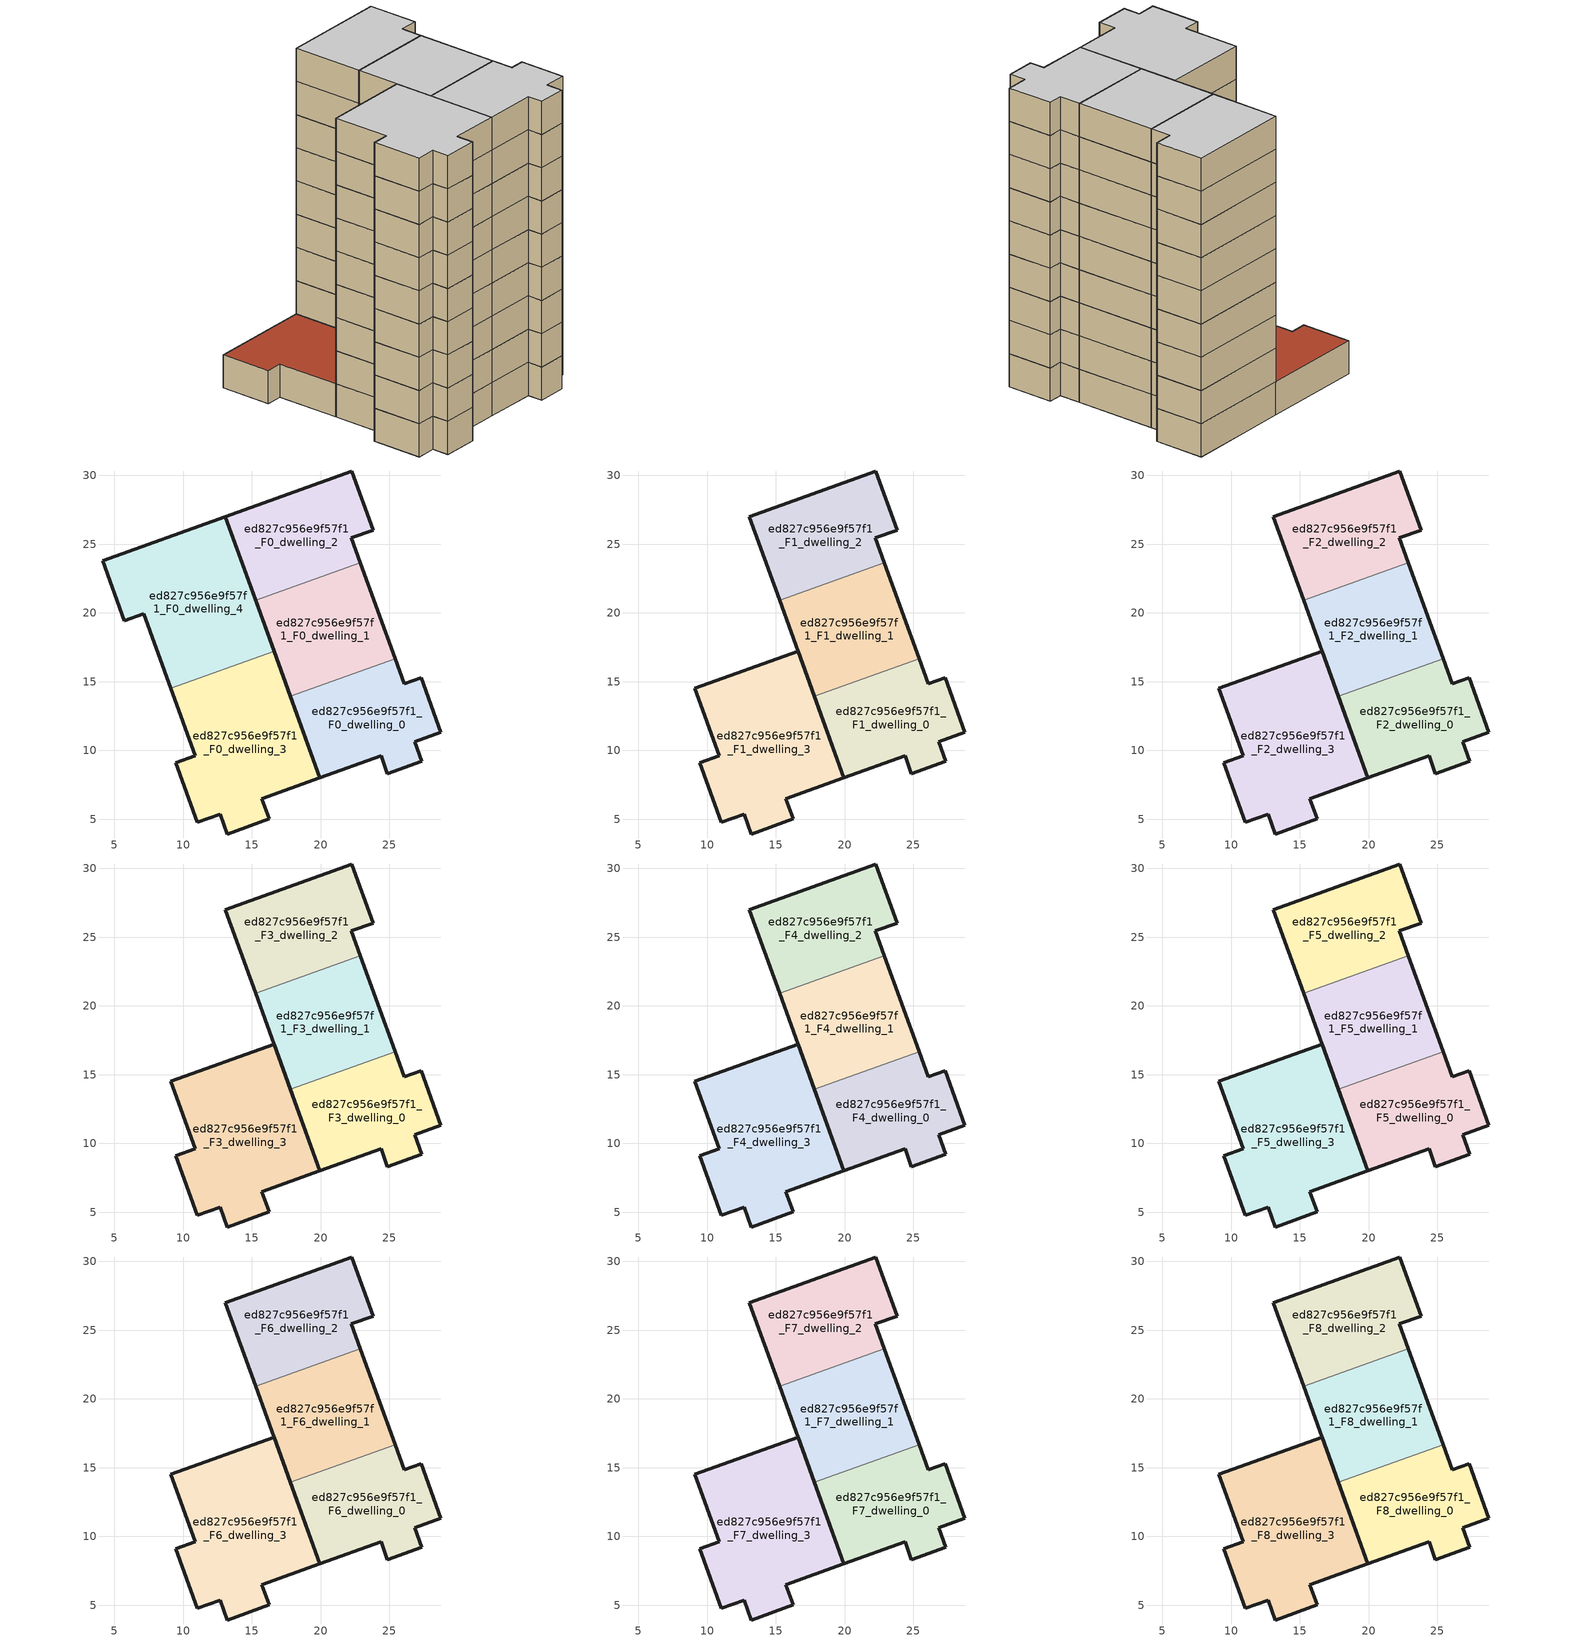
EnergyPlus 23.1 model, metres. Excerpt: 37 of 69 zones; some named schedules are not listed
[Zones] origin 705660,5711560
ed827c956e9f57f1_F0_dwelling_0
 floor ground (EU_floor_Construction): 27.34,9.21 26.83,10.62 28.74,11.31 27.31,15.27 26.08,14.83 25.41,16.68 17.8,13.93 19.94,8.01 24.39,9.61 24.86,8.32 z0
 wall outside (EU_wall_Construction): 25.41,16.68 26.08,14.83 27.31,15.27 28.74,11.31 26.83,10.62 27.34,9.21 24.86,8.32 24.39,9.61 19.94,8.01 17.8,13.93 z0:3
 wall to ed827c956e9f57f1_F0_dwelling_1 (EU_wall_Construction): 17.8,13.93 25.41,16.68 z0:3
ed827c956e9f57f1_F0_dwelling_1
 floor ground (EU_floor_Construction): 25.41,16.68 22.89,23.66 15.28,20.91 17.8,13.93 z0
 wall outside (EU_wall_Construction): 22.89,23.66 25.41,16.68 / 17.8,13.93 15.28,20.91 z0:3
 wall to ed827c956e9f57f1_F0_dwelling_2 (EU_wall_Construction): 15.28,20.91 22.89,23.66 z0:3
ed827c956e9f57f1_F0_dwelling_2
 floor ground (EU_floor_Construction): 22.89,23.66 22.24,25.45 23.81,26.02 22.26,30.32 13.08,27.01 15.28,20.91 z0
 wall outside (EU_wall_Construction): 15.28,20.91 13.08,27.01 22.26,30.32 23.81,26.02 22.24,25.45 22.89,23.66 z0:3
ed827c956e9f57f1_F0_dwelling_3
 floor ground (EU_floor_Construction): 16.25,5.01 15.71,6.5 19.94,8.01 16.61,17.22 9.11,14.51 10.87,9.63 9.45,9.12 11.02,4.77 12.69,5.37 13.22,3.92 z0
 wall outside (EU_wall_Construction): 16.61,17.22 19.94,8.01 15.71,6.5 16.25,5.01 13.22,3.92 12.69,5.37 11.02,4.77 9.45,9.12 10.87,9.63 9.11,14.51 z0:3
 wall to ed827c956e9f57f1_F0_dwelling_4 (EU_wall_Construction): 9.11,14.51 16.61,17.22 z0:3
ed827c956e9f57f1_F0_dwelling_4
 floor ground (EU_floor_Construction): 16.61,17.22 13.08,27.01 4.15,23.79 5.72,19.43 7.14,19.94 9.11,14.51 z0
 wall outside (EU_wall_Construction): 9.11,14.51 7.14,19.94 5.72,19.43 4.15,23.79 13.08,27.01 16.61,17.22 z0:3
 roof outside (EU_roof_Construction): 13.08,27.01 16.61,17.22 9.11,14.51 7.14,19.94 5.72,19.43 4.15,23.79 z3
ed827c956e9f57f1_F1_dwelling_0
 floor to ed827c956e9f57f1_F0_dwelling_0 (EU_floor_Construction): 27.34,9.21 26.83,10.62 28.74,11.31 27.31,15.27 26.08,14.83 25.41,16.68 17.8,13.93 19.94,8.01 24.39,9.61 24.86,8.32 z3
 wall outside (EU_wall_Construction): 25.41,16.68 26.08,14.83 27.31,15.27 28.74,11.31 26.83,10.62 27.34,9.21 24.86,8.32 24.39,9.61 19.94,8.01 17.8,13.93 z3:6
 wall to ed827c956e9f57f1_F1_dwelling_1 (EU_wall_Construction): 17.8,13.93 25.41,16.68 z3:6
ed827c956e9f57f1_F1_dwelling_1
 floor to ed827c956e9f57f1_F0_dwelling_1 (EU_floor_Construction): 25.41,16.68 22.89,23.66 15.28,20.91 17.8,13.93 z3
 wall outside (EU_wall_Construction): 22.89,23.66 25.41,16.68 / 17.8,13.93 15.28,20.91 z3:6
 wall to ed827c956e9f57f1_F1_dwelling_2 (EU_wall_Construction): 15.28,20.91 22.89,23.66 z3:6
ed827c956e9f57f1_F1_dwelling_2
 floor to ed827c956e9f57f1_F0_dwelling_2 (EU_floor_Construction): 22.89,23.66 22.24,25.45 23.81,26.02 22.26,30.32 13.08,27.01 15.28,20.91 z3
 wall outside (EU_wall_Construction): 15.28,20.91 13.08,27.01 22.26,30.32 23.81,26.02 22.24,25.45 22.89,23.66 z3:6
ed827c956e9f57f1_F1_dwelling_3
 floor to ed827c956e9f57f1_F0_dwelling_3 (EU_floor_Construction): 16.25,5.01 15.71,6.5 19.94,8.01 16.61,17.22 9.11,14.51 10.87,9.63 9.45,9.12 11.02,4.77 12.69,5.37 13.22,3.92 z3
 wall outside (EU_wall_Construction): 12.69,5.37 11.02,4.77 9.45,9.12 10.87,9.63 9.11,14.51 16.61,17.22 19.94,8.01 15.71,6.5 16.25,5.01 13.22,3.92 12.69,5.37 z3:6
ed827c956e9f57f1_F2_dwelling_0
 floor to ed827c956e9f57f1_F1_dwelling_0 (EU_floor_Construction): 27.34,9.21 26.83,10.62 28.74,11.31 27.31,15.27 26.08,14.83 25.41,16.68 17.8,13.93 19.94,8.01 24.39,9.61 24.86,8.32 z6
 wall outside (EU_wall_Construction): 25.41,16.68 26.08,14.83 27.31,15.27 28.74,11.31 26.83,10.62 27.34,9.21 24.86,8.32 24.39,9.61 19.94,8.01 17.8,13.93 z6:9
 wall to ed827c956e9f57f1_F2_dwelling_1 (EU_wall_Construction): 17.8,13.93 25.41,16.68 z6:9
ed827c956e9f57f1_F2_dwelling_1
 floor to ed827c956e9f57f1_F1_dwelling_1 (EU_floor_Construction): 25.41,16.68 22.89,23.66 15.28,20.91 17.8,13.93 z6
 wall outside (EU_wall_Construction): 22.89,23.66 25.41,16.68 / 17.8,13.93 15.28,20.91 z6:9
 wall to ed827c956e9f57f1_F2_dwelling_2 (EU_wall_Construction): 15.28,20.91 22.89,23.66 z6:9
ed827c956e9f57f1_F2_dwelling_2
 floor to ed827c956e9f57f1_F1_dwelling_2 (EU_floor_Construction): 22.89,23.66 22.24,25.45 23.81,26.02 22.26,30.32 13.08,27.01 15.28,20.91 z6
 wall outside (EU_wall_Construction): 15.28,20.91 13.08,27.01 22.26,30.32 23.81,26.02 22.24,25.45 22.89,23.66 z6:9
ed827c956e9f57f1_F2_dwelling_3
 floor to ed827c956e9f57f1_F1_dwelling_3 (EU_floor_Construction): 16.25,5.01 15.71,6.5 19.94,8.01 16.61,17.22 9.11,14.51 10.87,9.63 9.45,9.12 11.02,4.77 12.69,5.37 13.22,3.92 z6
 wall outside (EU_wall_Construction): 12.69,5.37 11.02,4.77 9.45,9.12 10.87,9.63 9.11,14.51 16.61,17.22 19.94,8.01 15.71,6.5 16.25,5.01 13.22,3.92 12.69,5.37 z6:9
ed827c956e9f57f1_F3_dwelling_0
 floor to ed827c956e9f57f1_F2_dwelling_0 (EU_floor_Construction): 27.34,9.21 26.83,10.62 28.74,11.31 27.31,15.27 26.08,14.83 25.41,16.68 17.8,13.93 19.94,8.01 24.39,9.61 24.86,8.32 z9
 wall outside (EU_wall_Construction): 25.41,16.68 26.08,14.83 27.31,15.27 28.74,11.31 26.83,10.62 27.34,9.21 24.86,8.32 24.39,9.61 19.94,8.01 17.8,13.93 z9:12
 wall to ed827c956e9f57f1_F3_dwelling_1 (EU_wall_Construction): 17.8,13.93 25.41,16.68 z9:12
ed827c956e9f57f1_F3_dwelling_1
 floor to ed827c956e9f57f1_F2_dwelling_1 (EU_floor_Construction): 25.41,16.68 22.89,23.66 15.28,20.91 17.8,13.93 z9
 wall outside (EU_wall_Construction): 22.89,23.66 25.41,16.68 / 17.8,13.93 15.28,20.91 z9:12
 wall to ed827c956e9f57f1_F3_dwelling_2 (EU_wall_Construction): 15.28,20.91 22.89,23.66 z9:12
ed827c956e9f57f1_F3_dwelling_2
 floor to ed827c956e9f57f1_F2_dwelling_2 (EU_floor_Construction): 22.89,23.66 22.24,25.45 23.81,26.02 22.26,30.32 13.08,27.01 15.28,20.91 z9
 wall outside (EU_wall_Construction): 15.28,20.91 13.08,27.01 22.26,30.32 23.81,26.02 22.24,25.45 22.89,23.66 z9:12
ed827c956e9f57f1_F3_dwelling_3
 floor to ed827c956e9f57f1_F2_dwelling_3 (EU_floor_Construction): 16.25,5.01 15.71,6.5 19.94,8.01 16.61,17.22 9.11,14.51 10.87,9.63 9.45,9.12 11.02,4.77 12.69,5.37 13.22,3.92 z9
 wall outside (EU_wall_Construction): 12.69,5.37 11.02,4.77 9.45,9.12 10.87,9.63 9.11,14.51 16.61,17.22 19.94,8.01 15.71,6.5 16.25,5.01 13.22,3.92 12.69,5.37 z9:12
ed827c956e9f57f1_F4_dwelling_0
 floor to ed827c956e9f57f1_F3_dwelling_0 (EU_floor_Construction): 27.34,9.21 26.83,10.62 28.74,11.31 27.31,15.27 26.08,14.83 25.41,16.68 17.8,13.93 19.94,8.01 24.39,9.61 24.86,8.32 z12
 wall outside (EU_wall_Construction): 25.41,16.68 26.08,14.83 27.31,15.27 28.74,11.31 26.83,10.62 27.34,9.21 24.86,8.32 24.39,9.61 19.94,8.01 17.8,13.93 z12:15
 wall to ed827c956e9f57f1_F4_dwelling_1 (EU_wall_Construction): 17.8,13.93 25.41,16.68 z12:15
ed827c956e9f57f1_F4_dwelling_1
 floor to ed827c956e9f57f1_F3_dwelling_1 (EU_floor_Construction): 25.41,16.68 22.89,23.66 15.28,20.91 17.8,13.93 z12
 wall outside (EU_wall_Construction): 22.89,23.66 25.41,16.68 / 17.8,13.93 15.28,20.91 z12:15
 wall to ed827c956e9f57f1_F4_dwelling_2 (EU_wall_Construction): 15.28,20.91 22.89,23.66 z12:15
ed827c956e9f57f1_F4_dwelling_2
 floor to ed827c956e9f57f1_F3_dwelling_2 (EU_floor_Construction): 22.89,23.66 22.24,25.45 23.81,26.02 22.26,30.32 13.08,27.01 15.28,20.91 z12
 wall outside (EU_wall_Construction): 15.28,20.91 13.08,27.01 22.26,30.32 23.81,26.02 22.24,25.45 22.89,23.66 z12:15
ed827c956e9f57f1_F4_dwelling_3
 floor to ed827c956e9f57f1_F3_dwelling_3 (EU_floor_Construction): 16.25,5.01 15.71,6.5 19.94,8.01 16.61,17.22 9.11,14.51 10.87,9.63 9.45,9.12 11.02,4.77 12.69,5.37 13.22,3.92 z12
 wall outside (EU_wall_Construction): 12.69,5.37 11.02,4.77 9.45,9.12 10.87,9.63 9.11,14.51 16.61,17.22 19.94,8.01 15.71,6.5 16.25,5.01 13.22,3.92 12.69,5.37 z12:15
ed827c956e9f57f1_F5_dwelling_0
 floor to ed827c956e9f57f1_F4_dwelling_0 (EU_floor_Construction): 27.34,9.21 26.83,10.62 28.74,11.31 27.31,15.27 26.08,14.83 25.41,16.68 17.8,13.93 19.94,8.01 24.39,9.61 24.86,8.32 z15
 wall outside (EU_wall_Construction): 25.41,16.68 26.08,14.83 27.31,15.27 28.74,11.31 26.83,10.62 27.34,9.21 24.86,8.32 24.39,9.61 19.94,8.01 17.8,13.93 z15:18
 wall to ed827c956e9f57f1_F5_dwelling_1 (EU_wall_Construction): 17.8,13.93 25.41,16.68 z15:18
ed827c956e9f57f1_F5_dwelling_1
 floor to ed827c956e9f57f1_F4_dwelling_1 (EU_floor_Construction): 25.41,16.68 22.89,23.66 15.28,20.91 17.8,13.93 z15
 wall outside (EU_wall_Construction): 22.89,23.66 25.41,16.68 / 17.8,13.93 15.28,20.91 z15:18
 wall to ed827c956e9f57f1_F5_dwelling_2 (EU_wall_Construction): 15.28,20.91 22.89,23.66 z15:18
ed827c956e9f57f1_F5_dwelling_2
 floor to ed827c956e9f57f1_F4_dwelling_2 (EU_floor_Construction): 22.89,23.66 22.24,25.45 23.81,26.02 22.26,30.32 13.08,27.01 15.28,20.91 z15
 wall outside (EU_wall_Construction): 15.28,20.91 13.08,27.01 22.26,30.32 23.81,26.02 22.24,25.45 22.89,23.66 z15:18
ed827c956e9f57f1_F5_dwelling_3
 floor to ed827c956e9f57f1_F4_dwelling_3 (EU_floor_Construction): 16.25,5.01 15.71,6.5 19.94,8.01 16.61,17.22 9.11,14.51 10.87,9.63 9.45,9.12 11.02,4.77 12.69,5.37 13.22,3.92 z15
 wall outside (EU_wall_Construction): 12.69,5.37 11.02,4.77 9.45,9.12 10.87,9.63 9.11,14.51 16.61,17.22 19.94,8.01 15.71,6.5 16.25,5.01 13.22,3.92 12.69,5.37 z15:18
ed827c956e9f57f1_F6_dwelling_0
 floor to ed827c956e9f57f1_F5_dwelling_0 (EU_floor_Construction): 27.34,9.21 26.83,10.62 28.74,11.31 27.31,15.27 26.08,14.83 25.41,16.68 17.8,13.93 19.94,8.01 24.39,9.61 24.86,8.32 z18
 wall outside (EU_wall_Construction): 25.41,16.68 26.08,14.83 27.31,15.27 28.74,11.31 26.83,10.62 27.34,9.21 24.86,8.32 24.39,9.61 19.94,8.01 17.8,13.93 z18:21
 wall to ed827c956e9f57f1_F6_dwelling_1 (EU_wall_Construction): 17.8,13.93 25.41,16.68 z18:21
ed827c956e9f57f1_F6_dwelling_1
 floor to ed827c956e9f57f1_F5_dwelling_1 (EU_floor_Construction): 25.41,16.68 22.89,23.66 15.28,20.91 17.8,13.93 z18
 wall outside (EU_wall_Construction): 22.89,23.66 25.41,16.68 / 17.8,13.93 15.28,20.91 z18:21
 wall to ed827c956e9f57f1_F6_dwelling_2 (EU_wall_Construction): 15.28,20.91 22.89,23.66 z18:21
ed827c956e9f57f1_F6_dwelling_2
 floor to ed827c956e9f57f1_F5_dwelling_2 (EU_floor_Construction): 22.89,23.66 22.24,25.45 23.81,26.02 22.26,30.32 13.08,27.01 15.28,20.91 z18
 wall outside (EU_wall_Construction): 15.28,20.91 13.08,27.01 22.26,30.32 23.81,26.02 22.24,25.45 22.89,23.66 z18:21
ed827c956e9f57f1_F6_dwelling_3
 floor to ed827c956e9f57f1_F5_dwelling_3 (EU_floor_Construction): 16.25,5.01 15.71,6.5 19.94,8.01 16.61,17.22 9.11,14.51 10.87,9.63 9.45,9.12 11.02,4.77 12.69,5.37 13.22,3.92 z18
 wall outside (EU_wall_Construction): 12.69,5.37 11.02,4.77 9.45,9.12 10.87,9.63 9.11,14.51 16.61,17.22 19.94,8.01 15.71,6.5 16.25,5.01 13.22,3.92 12.69,5.37 z18:21
ed827c956e9f57f1_F7_dwelling_0
 floor to ed827c956e9f57f1_F6_dwelling_0 (EU_floor_Construction): 27.34,9.21 26.83,10.62 28.74,11.31 27.31,15.27 26.08,14.83 25.41,16.68 17.8,13.93 19.94,8.01 24.39,9.61 24.86,8.32 z21
 wall outside (EU_wall_Construction): 25.41,16.68 26.08,14.83 27.31,15.27 28.74,11.31 26.83,10.62 27.34,9.21 24.86,8.32 24.39,9.61 19.94,8.01 17.8,13.93 z21:24
 wall to ed827c956e9f57f1_F7_dwelling_1 (EU_wall_Construction): 17.8,13.93 25.41,16.68 z21:24
ed827c956e9f57f1_F7_dwelling_1
 floor to ed827c956e9f57f1_F6_dwelling_1 (EU_floor_Construction): 25.41,16.68 22.89,23.66 15.28,20.91 17.8,13.93 z21
 wall outside (EU_wall_Construction): 22.89,23.66 25.41,16.68 / 17.8,13.93 15.28,20.91 z21:24
 wall to ed827c956e9f57f1_F7_dwelling_2 (EU_wall_Construction): 15.28,20.91 22.89,23.66 z21:24
ed827c956e9f57f1_F7_dwelling_2
 floor to ed827c956e9f57f1_F6_dwelling_2 (EU_floor_Construction): 22.89,23.66 22.24,25.45 23.81,26.02 22.26,30.32 13.08,27.01 15.28,20.91 z21
 wall outside (EU_wall_Construction): 15.28,20.91 13.08,27.01 22.26,30.32 23.81,26.02 22.24,25.45 22.89,23.66 z21:24
ed827c956e9f57f1_F7_dwelling_3
 floor to ed827c956e9f57f1_F6_dwelling_3 (EU_floor_Construction): 16.25,5.01 15.71,6.5 19.94,8.01 16.61,17.22 9.11,14.51 10.87,9.63 9.45,9.12 11.02,4.77 12.69,5.37 13.22,3.92 z21
 wall outside (EU_wall_Construction): 12.69,5.37 11.02,4.77 9.45,9.12 10.87,9.63 9.11,14.51 16.61,17.22 19.94,8.01 15.71,6.5 16.25,5.01 13.22,3.92 12.69,5.37 z21:24
ed827c956e9f57f1_F8_dwelling_0
 floor to ed827c956e9f57f1_F7_dwelling_0 (EU_floor_Construction): 27.34,9.21 26.83,10.62 28.74,11.31 27.31,15.27 26.08,14.83 25.41,16.68 17.8,13.93 19.94,8.01 24.39,9.61 24.86,8.32 z24
 wall outside (EU_wall_Construction): 25.41,16.68 26.08,14.83 27.31,15.27 28.74,11.31 26.83,10.62 27.34,9.21 24.86,8.32 24.39,9.61 19.94,8.01 17.8,13.93 z24:27
 wall to ed827c956e9f57f1_F8_dwelling_1 (EU_wall_Construction): 17.8,13.93 25.41,16.68 z24:27
 ceiling to ed827c956e9f57f1_F9_dwelling_0 (EU_floor_Construction): 27.31,15.27 28.74,11.31 26.83,10.62 27.34,9.21 24.86,8.32 24.39,9.61 19.94,8.01 17.8,13.93 25.41,16.68 26.08,14.83 z27
ed827c956e9f57f1_F8_dwelling_1
 floor to ed827c956e9f57f1_F7_dwelling_1 (EU_floor_Construction): 25.41,16.68 22.89,23.66 15.28,20.91 17.8,13.93 z24
 wall outside (EU_wall_Construction): 22.89,23.66 25.41,16.68 / 17.8,13.93 15.28,20.91 z24:27
 wall to ed827c956e9f57f1_F8_dwelling_2 (EU_wall_Construction): 15.28,20.91 22.89,23.66 z24:27
 ceiling to ed827c956e9f57f1_F9_dwelling_1 (EU_floor_Construction): 22.89,23.66 25.41,16.68 17.8,13.93 15.28,20.91 z27
ed827c956e9f57f1_F8_dwelling_2
 floor to ed827c956e9f57f1_F7_dwelling_2 (EU_floor_Construction): 22.89,23.66 22.24,25.45 23.81,26.02 22.26,30.32 13.08,27.01 15.28,20.91 z24
 wall outside (EU_wall_Construction): 15.28,20.91 13.08,27.01 22.26,30.32 23.81,26.02 22.24,25.45 22.89,23.66 z24:27
 ceiling to ed827c956e9f57f1_F9_dwelling_2 (EU_floor_Construction): 22.26,30.32 23.81,26.02 22.24,25.45 22.89,23.66 15.28,20.91 13.08,27.01 z27
ed827c956e9f57f1_F8_dwelling_3
 floor to ed827c956e9f57f1_F7_dwelling_3 (EU_floor_Construction): 16.25,5.01 15.71,6.5 19.94,8.01 16.61,17.22 9.11,14.51 10.87,9.63 9.45,9.12 11.02,4.77 12.69,5.37 13.22,3.92 z24
 wall outside (EU_wall_Construction): 12.69,5.37 11.02,4.77 9.45,9.12 10.87,9.63 9.11,14.51 16.61,17.22 19.94,8.01 15.71,6.5 16.25,5.01 13.22,3.92 12.69,5.37 z24:27
 ceiling to ed827c956e9f57f1_F9_dwelling_3 (EU_floor_Construction): 16.61,17.22 19.94,8.01 15.71,6.5 16.25,5.01 13.22,3.92 12.69,5.37 11.02,4.77 9.45,9.12 10.87,9.63 9.11,14.51 z27
[Building]
EU S2 Campaign: North Axis=0; Terrain=City; Solar Distribution=FullExterior
[Site:Location]
London: Latitude=51.5; Longitude=-0.5; Time Zone=0; Elevation=25
[SizingPeriod:WeatherFileDays]
AnnualSizingPeriod: Begin Month=1; Begin Day of Month=1; End Month=12; End Day of Month=31; Day of Week for Start Day=Monday; Use Weather File Daylight Saving Period=No; Use Weather File Rain and Snow Indicators=No
[MATERIAL]
EU_InternalMass_Material: Roughness=MediumRough; Thickness=0.1; Conductivity=1; Density=1800; Specific Heat=900; Thermal Absorptance=0.9; Solar Absorptance=0.7; Visible Absorptance=0.7
[MATERIAL:NOMASS] Roughness=MediumRough; Thermal Absorptance=0.9; Solar Absorptance=0.7; Visible Absorptance=0.7
Name | Thermal Resistance
EU_wall_NoMass | 0.635353
EU_roof_NoMass | 0.675062
EU_floor_NoMass | 1.96382
[CONSTRUCTION]
EU_wall_Construction: EU_wall_NoMass
EU_roof_Construction: EU_roof_NoMass
EU_floor_Construction: EU_floor_NoMass
EU_InternalMass_Construction: EU_InternalMass_Material
[ZONE] Type=1; Multiplier=1; Ceiling Height=autocalculate; Floor Area=autocalculate; Part of Total Floor Area=Yes
Name | Volume
ed827c956e9f57f1_F0_dwelling_0 | 180.126
ed827c956e9f57f1_F1_dwelling_0; ed827c956e9f57f1_F2_dwelling_0; ed827c956e9f57f1_F3_dwelling_0; ed827c956e9f57f1_F4_dwelling_0; ed827c956e9f57f1_F5_dwelling_0; ed827c956e9f57f1_F6_dwelling_0; ed827c956e9f57f1_F7_dwelling_0; ed827c956e9f57f1_F8_dwelling_0 | 180.127
ed827c956e9f57f1_F0_dwelling_1 | 180.129
ed827c956e9f57f1_F1_dwelling_1; ed827c956e9f57f1_F2_dwelling_1; ed827c956e9f57f1_F3_dwelling_1; ed827c956e9f57f1_F4_dwelling_1; ed827c956e9f57f1_F5_dwelling_1; ed827c956e9f57f1_F6_dwelling_1; ed827c956e9f57f1_F7_dwelling_1; ed827c956e9f57f1_F8_dwelling_1 | 180.13
ed827c956e9f57f1_F0_dwelling_2 | 180.148
ed827c956e9f57f1_F1_dwelling_2; ed827c956e9f57f1_F2_dwelling_2; ed827c956e9f57f1_F3_dwelling_2; ed827c956e9f57f1_F4_dwelling_2; ed827c956e9f57f1_F5_dwelling_2; ed827c956e9f57f1_F6_dwelling_2; ed827c956e9f57f1_F7_dwelling_2; ed827c956e9f57f1_F8_dwelling_2 | 180.149
ed827c956e9f57f1_F0_dwelling_3; ed827c956e9f57f1_F1_dwelling_3; ed827c956e9f57f1_F2_dwelling_3; ed827c956e9f57f1_F3_dwelling_3; ed827c956e9f57f1_F4_dwelling_3; ed827c956e9f57f1_F5_dwelling_3; ed827c956e9f57f1_F6_dwelling_3; ed827c956e9f57f1_F7_dwelling_3; ed827c956e9f57f1_F8_dwelling_3 | 270.207
ed827c956e9f57f1_F0_dwelling_4 | 270.1875
[INTERNALMASS] Construction=EU_InternalMass_Construction
Name | Zone or ZoneList | Surface Area
ed827c956e9f57f1_F0_dwelling_0_EU_InternalMass | ed827c956e9f57f1_F0_dwelling_0 | 60.0426
ed827c956e9f57f1_F0_dwelling_1_EU_InternalMass | ed827c956e9f57f1_F0_dwelling_1 | 60.0428
ed827c956e9f57f1_F0_dwelling_2_EU_InternalMass | ed827c956e9f57f1_F0_dwelling_2 | 60.0495
ed827c956e9f57f1_F0_dwelling_3_EU_InternalMass | ed827c956e9f57f1_F0_dwelling_3 | 90.0691
ed827c956e9f57f1_F0_dwelling_4_EU_InternalMass | ed827c956e9f57f1_F0_dwelling_4 | 90.0623
ed827c956e9f57f1_F1_dwelling_0_EU_InternalMass | ed827c956e9f57f1_F1_dwelling_0 | 90.0669
ed827c956e9f57f1_F1_dwelling_1_EU_InternalMass | ed827c956e9f57f1_F1_dwelling_1 | 90.0696
ed827c956e9f57f1_F1_dwelling_2_EU_InternalMass | ed827c956e9f57f1_F1_dwelling_2 | 90.0691
ed827c956e9f57f1_F1_dwelling_3_EU_InternalMass | ed827c956e9f57f1_F1_dwelling_3 | 90.0623
ed827c956e9f57f1_F2_dwelling_0_EU_InternalMass | ed827c956e9f57f1_F2_dwelling_0 | 90.0669
ed827c956e9f57f1_F2_dwelling_1_EU_InternalMass | ed827c956e9f57f1_F2_dwelling_1 | 90.0696
ed827c956e9f57f1_F2_dwelling_2_EU_InternalMass | ed827c956e9f57f1_F2_dwelling_2 | 90.0691
ed827c956e9f57f1_F2_dwelling_3_EU_InternalMass | ed827c956e9f57f1_F2_dwelling_3 | 90.0623
ed827c956e9f57f1_F3_dwelling_0_EU_InternalMass | ed827c956e9f57f1_F3_dwelling_0 | 90.0669
ed827c956e9f57f1_F3_dwelling_1_EU_InternalMass | ed827c956e9f57f1_F3_dwelling_1 | 90.0696
ed827c956e9f57f1_F3_dwelling_2_EU_InternalMass | ed827c956e9f57f1_F3_dwelling_2 | 90.0691
ed827c956e9f57f1_F3_dwelling_3_EU_InternalMass | ed827c956e9f57f1_F3_dwelling_3 | 90.0623
ed827c956e9f57f1_F4_dwelling_0_EU_InternalMass | ed827c956e9f57f1_F4_dwelling_0 | 90.0669
ed827c956e9f57f1_F4_dwelling_1_EU_InternalMass | ed827c956e9f57f1_F4_dwelling_1 | 90.0696
ed827c956e9f57f1_F4_dwelling_2_EU_InternalMass | ed827c956e9f57f1_F4_dwelling_2 | 90.0691
ed827c956e9f57f1_F4_dwelling_3_EU_InternalMass | ed827c956e9f57f1_F4_dwelling_3 | 90.0623
ed827c956e9f57f1_F5_dwelling_0_EU_InternalMass | ed827c956e9f57f1_F5_dwelling_0 | 90.0669
ed827c956e9f57f1_F5_dwelling_1_EU_InternalMass | ed827c956e9f57f1_F5_dwelling_1 | 90.0696
ed827c956e9f57f1_F5_dwelling_2_EU_InternalMass | ed827c956e9f57f1_F5_dwelling_2 | 90.0691
ed827c956e9f57f1_F5_dwelling_3_EU_InternalMass | ed827c956e9f57f1_F5_dwelling_3 | 90.0623
ed827c956e9f57f1_F6_dwelling_0_EU_InternalMass | ed827c956e9f57f1_F6_dwelling_0 | 90.0669
ed827c956e9f57f1_F6_dwelling_1_EU_InternalMass | ed827c956e9f57f1_F6_dwelling_1 | 90.0696
ed827c956e9f57f1_F6_dwelling_2_EU_InternalMass | ed827c956e9f57f1_F6_dwelling_2 | 90.0691
ed827c956e9f57f1_F6_dwelling_3_EU_InternalMass | ed827c956e9f57f1_F6_dwelling_3 | 90.0623
ed827c956e9f57f1_F7_dwelling_0_EU_InternalMass | ed827c956e9f57f1_F7_dwelling_0 | 90.0669
ed827c956e9f57f1_F7_dwelling_1_EU_InternalMass | ed827c956e9f57f1_F7_dwelling_1 | 90.0696
ed827c956e9f57f1_F7_dwelling_2_EU_InternalMass | ed827c956e9f57f1_F7_dwelling_2 | 90.0691
ed827c956e9f57f1_F7_dwelling_3_EU_InternalMass | ed827c956e9f57f1_F7_dwelling_3 | 90.0623
ed827c956e9f57f1_F8_dwelling_0_EU_InternalMass | ed827c956e9f57f1_F8_dwelling_0 | 90.0669
ed827c956e9f57f1_F8_dwelling_1_EU_InternalMass | ed827c956e9f57f1_F8_dwelling_1 | 90.0696
ed827c956e9f57f1_F8_dwelling_2_EU_InternalMass | ed827c956e9f57f1_F8_dwelling_2 | 90.0691
ed827c956e9f57f1_F8_dwelling_3_EU_InternalMass | ed827c956e9f57f1_F8_dwelling_3 | 90.0623
[OTHEREQUIPMENT] Fuel Type=Electricity; Design Level Calculation Method=Watts/Area; Power per Zone Floor Area=1; Fraction Latent=0; Fraction Radiant=0; Fraction Lost=0; Carbon Dioxide Generation Rate=0; EndUse Subcategory=EU_Step8_InternalGains
Name | Zone or ZoneList or Space or SpaceList | Schedule
EU_Step8_InternalGain_ed827c956e9f57f1_F0_dwelling_0_f000 | ed827c956e9f57f1_F0_dwelling_0 | EU_Step8_GainSchedule_ed827c956e9f57f1_F0_dwelling_0_f000
EU_Step8_InternalGain_ed827c956e9f57f1_F0_dwelling_1_f000 | ed827c956e9f57f1_F0_dwelling_1 | EU_Step8_GainSchedule_ed827c956e9f57f1_F0_dwelling_1_f000
EU_Step8_InternalGain_ed827c956e9f57f1_F0_dwelling_2_f000 | ed827c956e9f57f1_F0_dwelling_2 | EU_Step8_GainSchedule_ed827c956e9f57f1_F0_dwelling_2_f000
EU_Step8_InternalGain_ed827c956e9f57f1_F0_dwelling_3_f000 | ed827c956e9f57f1_F0_dwelling_3 | EU_Step8_GainSchedule_ed827c956e9f57f1_F0_dwelling_3_f000
EU_Step8_InternalGain_ed827c956e9f57f1_F0_dwelling_4_f000 | ed827c956e9f57f1_F0_dwelling_4 | EU_Step8_GainSchedule_ed827c956e9f57f1_F0_dwelling_4_f000
EU_Step8_InternalGain_ed827c956e9f57f1_F1_dwelling_0_f000 | ed827c956e9f57f1_F1_dwelling_0 | EU_Step8_GainSchedule_ed827c956e9f57f1_F1_dwelling_0_f000
EU_Step8_InternalGain_ed827c956e9f57f1_F1_dwelling_1_f000 | ed827c956e9f57f1_F1_dwelling_1 | EU_Step8_GainSchedule_ed827c956e9f57f1_F1_dwelling_1_f000
EU_Step8_InternalGain_ed827c956e9f57f1_F1_dwelling_2_f000 | ed827c956e9f57f1_F1_dwelling_2 | EU_Step8_GainSchedule_ed827c956e9f57f1_F1_dwelling_2_f000
EU_Step8_InternalGain_ed827c956e9f57f1_F1_dwelling_3_f000 | ed827c956e9f57f1_F1_dwelling_3 | EU_Step8_GainSchedule_ed827c956e9f57f1_F1_dwelling_3_f000
EU_Step8_InternalGain_ed827c956e9f57f1_F2_dwelling_0_f000 | ed827c956e9f57f1_F2_dwelling_0 | EU_Step8_GainSchedule_ed827c956e9f57f1_F2_dwelling_0_f000
EU_Step8_InternalGain_ed827c956e9f57f1_F2_dwelling_1_f000 | ed827c956e9f57f1_F2_dwelling_1 | EU_Step8_GainSchedule_ed827c956e9f57f1_F2_dwelling_1_f000
EU_Step8_InternalGain_ed827c956e9f57f1_F2_dwelling_2_f000 | ed827c956e9f57f1_F2_dwelling_2 | EU_Step8_GainSchedule_ed827c956e9f57f1_F2_dwelling_2_f000
EU_Step8_InternalGain_ed827c956e9f57f1_F2_dwelling_3_f000 | ed827c956e9f57f1_F2_dwelling_3 | EU_Step8_GainSchedule_ed827c956e9f57f1_F2_dwelling_3_f000
EU_Step8_InternalGain_ed827c956e9f57f1_F3_dwelling_0_f000 | ed827c956e9f57f1_F3_dwelling_0 | EU_Step8_GainSchedule_ed827c956e9f57f1_F3_dwelling_0_f000
EU_Step8_InternalGain_ed827c956e9f57f1_F3_dwelling_1_f000 | ed827c956e9f57f1_F3_dwelling_1 | EU_Step8_GainSchedule_ed827c956e9f57f1_F3_dwelling_1_f000
EU_Step8_InternalGain_ed827c956e9f57f1_F3_dwelling_2_f000 | ed827c956e9f57f1_F3_dwelling_2 | EU_Step8_GainSchedule_ed827c956e9f57f1_F3_dwelling_2_f000
EU_Step8_InternalGain_ed827c956e9f57f1_F3_dwelling_3_f000 | ed827c956e9f57f1_F3_dwelling_3 | EU_Step8_GainSchedule_ed827c956e9f57f1_F3_dwelling_3_f000
EU_Step8_InternalGain_ed827c956e9f57f1_F4_dwelling_0_f000 | ed827c956e9f57f1_F4_dwelling_0 | EU_Step8_GainSchedule_ed827c956e9f57f1_F4_dwelling_0_f000
EU_Step8_InternalGain_ed827c956e9f57f1_F4_dwelling_1_f000 | ed827c956e9f57f1_F4_dwelling_1 | EU_Step8_GainSchedule_ed827c956e9f57f1_F4_dwelling_1_f000
EU_Step8_InternalGain_ed827c956e9f57f1_F4_dwelling_2_f000 | ed827c956e9f57f1_F4_dwelling_2 | EU_Step8_GainSchedule_ed827c956e9f57f1_F4_dwelling_2_f000
EU_Step8_InternalGain_ed827c956e9f57f1_F4_dwelling_3_f000 | ed827c956e9f57f1_F4_dwelling_3 | EU_Step8_GainSchedule_ed827c956e9f57f1_F4_dwelling_3_f000
EU_Step8_InternalGain_ed827c956e9f57f1_F5_dwelling_0_f000 | ed827c956e9f57f1_F5_dwelling_0 | EU_Step8_GainSchedule_ed827c956e9f57f1_F5_dwelling_0_f000
EU_Step8_InternalGain_ed827c956e9f57f1_F5_dwelling_1_f000 | ed827c956e9f57f1_F5_dwelling_1 | EU_Step8_GainSchedule_ed827c956e9f57f1_F5_dwelling_1_f000
EU_Step8_InternalGain_ed827c956e9f57f1_F5_dwelling_2_f000 | ed827c956e9f57f1_F5_dwelling_2 | EU_Step8_GainSchedule_ed827c956e9f57f1_F5_dwelling_2_f000
EU_Step8_InternalGain_ed827c956e9f57f1_F5_dwelling_3_f000 | ed827c956e9f57f1_F5_dwelling_3 | EU_Step8_GainSchedule_ed827c956e9f57f1_F5_dwelling_3_f000
EU_Step8_InternalGain_ed827c956e9f57f1_F6_dwelling_0_f000 | ed827c956e9f57f1_F6_dwelling_0 | EU_Step8_GainSchedule_ed827c956e9f57f1_F6_dwelling_0_f000
EU_Step8_InternalGain_ed827c956e9f57f1_F6_dwelling_1_f000 | ed827c956e9f57f1_F6_dwelling_1 | EU_Step8_GainSchedule_ed827c956e9f57f1_F6_dwelling_1_f000
EU_Step8_InternalGain_ed827c956e9f57f1_F6_dwelling_2_f000 | ed827c956e9f57f1_F6_dwelling_2 | EU_Step8_GainSchedule_ed827c956e9f57f1_F6_dwelling_2_f000
EU_Step8_InternalGain_ed827c956e9f57f1_F6_dwelling_3_f000 | ed827c956e9f57f1_F6_dwelling_3 | EU_Step8_GainSchedule_ed827c956e9f57f1_F6_dwelling_3_f000
EU_Step8_InternalGain_ed827c956e9f57f1_F7_dwelling_0_f000 | ed827c956e9f57f1_F7_dwelling_0 | EU_Step8_GainSchedule_ed827c956e9f57f1_F7_dwelling_0_f000
EU_Step8_InternalGain_ed827c956e9f57f1_F7_dwelling_1_f000 | ed827c956e9f57f1_F7_dwelling_1 | EU_Step8_GainSchedule_ed827c956e9f57f1_F7_dwelling_1_f000
EU_Step8_InternalGain_ed827c956e9f57f1_F7_dwelling_2_f000 | ed827c956e9f57f1_F7_dwelling_2 | EU_Step8_GainSchedule_ed827c956e9f57f1_F7_dwelling_2_f000
EU_Step8_InternalGain_ed827c956e9f57f1_F7_dwelling_3_f000 | ed827c956e9f57f1_F7_dwelling_3 | EU_Step8_GainSchedule_ed827c956e9f57f1_F7_dwelling_3_f000
EU_Step8_InternalGain_ed827c956e9f57f1_F8_dwelling_0_f000 | ed827c956e9f57f1_F8_dwelling_0 | EU_Step8_GainSchedule_ed827c956e9f57f1_F8_dwelling_0_f000
EU_Step8_InternalGain_ed827c956e9f57f1_F8_dwelling_1_f000 | ed827c956e9f57f1_F8_dwelling_1 | EU_Step8_GainSchedule_ed827c956e9f57f1_F8_dwelling_1_f000
EU_Step8_InternalGain_ed827c956e9f57f1_F8_dwelling_2_f000 | ed827c956e9f57f1_F8_dwelling_2 | EU_Step8_GainSchedule_ed827c956e9f57f1_F8_dwelling_2_f000
EU_Step8_InternalGain_ed827c956e9f57f1_F8_dwelling_3_f000 | ed827c956e9f57f1_F8_dwelling_3 | EU_Step8_GainSchedule_ed827c956e9f57f1_F8_dwelling_3_f000
[ZONEVENTILATION:DESIGNFLOWRATE] Schedule=EU_AlwaysOn; Design Flow Rate Calculation Method=AirChanges/Hour; Air Changes per Hour=0.555504; Ventilation Type=Natural; Fan Pressure Rise=0; Fan Total Efficiency=1; Constant Term Coefficient=1; Temperature Term Coefficient=0; Velocity Term Coefficient=0; Velocity Squared Term Coefficient=0; Minimum Indoor Temperature=-100; Maximum Indoor Temperature=100; Delta Temperature=-100; Minimum Outdoor Temperature=-100; Maximum Outdoor Temperature=100; Maximum Wind Speed=40
Name | Zone or ZoneList or Space or SpaceList
EU_ConstantAir_ed827c956e9f57f1_F0_dwelling_0 | ed827c956e9f57f1_F0_dwelling_0
EU_ConstantAir_ed827c956e9f57f1_F0_dwelling_1 | ed827c956e9f57f1_F0_dwelling_1
EU_ConstantAir_ed827c956e9f57f1_F0_dwelling_2 | ed827c956e9f57f1_F0_dwelling_2
EU_ConstantAir_ed827c956e9f57f1_F0_dwelling_3 | ed827c956e9f57f1_F0_dwelling_3
EU_ConstantAir_ed827c956e9f57f1_F0_dwelling_4 | ed827c956e9f57f1_F0_dwelling_4
EU_ConstantAir_ed827c956e9f57f1_F1_dwelling_0 | ed827c956e9f57f1_F1_dwelling_0
EU_ConstantAir_ed827c956e9f57f1_F1_dwelling_1 | ed827c956e9f57f1_F1_dwelling_1
EU_ConstantAir_ed827c956e9f57f1_F1_dwelling_2 | ed827c956e9f57f1_F1_dwelling_2
EU_ConstantAir_ed827c956e9f57f1_F1_dwelling_3 | ed827c956e9f57f1_F1_dwelling_3
EU_ConstantAir_ed827c956e9f57f1_F2_dwelling_0 | ed827c956e9f57f1_F2_dwelling_0
EU_ConstantAir_ed827c956e9f57f1_F2_dwelling_1 | ed827c956e9f57f1_F2_dwelling_1
EU_ConstantAir_ed827c956e9f57f1_F2_dwelling_2 | ed827c956e9f57f1_F2_dwelling_2
EU_ConstantAir_ed827c956e9f57f1_F2_dwelling_3 | ed827c956e9f57f1_F2_dwelling_3
EU_ConstantAir_ed827c956e9f57f1_F3_dwelling_0 | ed827c956e9f57f1_F3_dwelling_0
EU_ConstantAir_ed827c956e9f57f1_F3_dwelling_1 | ed827c956e9f57f1_F3_dwelling_1
EU_ConstantAir_ed827c956e9f57f1_F3_dwelling_2 | ed827c956e9f57f1_F3_dwelling_2
EU_ConstantAir_ed827c956e9f57f1_F3_dwelling_3 | ed827c956e9f57f1_F3_dwelling_3
EU_ConstantAir_ed827c956e9f57f1_F4_dwelling_0 | ed827c956e9f57f1_F4_dwelling_0
EU_ConstantAir_ed827c956e9f57f1_F4_dwelling_1 | ed827c956e9f57f1_F4_dwelling_1
EU_ConstantAir_ed827c956e9f57f1_F4_dwelling_2 | ed827c956e9f57f1_F4_dwelling_2
EU_ConstantAir_ed827c956e9f57f1_F4_dwelling_3 | ed827c956e9f57f1_F4_dwelling_3
EU_ConstantAir_ed827c956e9f57f1_F5_dwelling_0 | ed827c956e9f57f1_F5_dwelling_0
EU_ConstantAir_ed827c956e9f57f1_F5_dwelling_1 | ed827c956e9f57f1_F5_dwelling_1
EU_ConstantAir_ed827c956e9f57f1_F5_dwelling_2 | ed827c956e9f57f1_F5_dwelling_2
EU_ConstantAir_ed827c956e9f57f1_F5_dwelling_3 | ed827c956e9f57f1_F5_dwelling_3
EU_ConstantAir_ed827c956e9f57f1_F6_dwelling_0 | ed827c956e9f57f1_F6_dwelling_0
EU_ConstantAir_ed827c956e9f57f1_F6_dwelling_1 | ed827c956e9f57f1_F6_dwelling_1
EU_ConstantAir_ed827c956e9f57f1_F6_dwelling_2 | ed827c956e9f57f1_F6_dwelling_2
EU_ConstantAir_ed827c956e9f57f1_F6_dwelling_3 | ed827c956e9f57f1_F6_dwelling_3
EU_ConstantAir_ed827c956e9f57f1_F7_dwelling_0 | ed827c956e9f57f1_F7_dwelling_0
EU_ConstantAir_ed827c956e9f57f1_F7_dwelling_1 | ed827c956e9f57f1_F7_dwelling_1
EU_ConstantAir_ed827c956e9f57f1_F7_dwelling_2 | ed827c956e9f57f1_F7_dwelling_2
EU_ConstantAir_ed827c956e9f57f1_F7_dwelling_3 | ed827c956e9f57f1_F7_dwelling_3
EU_ConstantAir_ed827c956e9f57f1_F8_dwelling_0 | ed827c956e9f57f1_F8_dwelling_0
EU_ConstantAir_ed827c956e9f57f1_F8_dwelling_1 | ed827c956e9f57f1_F8_dwelling_1
EU_ConstantAir_ed827c956e9f57f1_F8_dwelling_2 | ed827c956e9f57f1_F8_dwelling_2
EU_ConstantAir_ed827c956e9f57f1_F8_dwelling_3 | ed827c956e9f57f1_F8_dwelling_3
[HVACTEMPLATE:ZONE:IDEALLOADSAIRSYSTEM] System Availability Schedule=EU_AlwaysOn; Maximum Heating Supply Air Temperature=50; Minimum Cooling Supply Air Temperature=13; Maximum Heating Supply Air Humidity Ratio=0.0156; Minimum Cooling Supply Air Humidity Ratio=0.0077; Heating Limit=NoLimit; Cooling Limit=NoLimit; Heating Availability Schedule=EU_AlwaysOn; Cooling Availability Schedule=EU_CoolingOff; Dehumidification Control Type=ConstantSensibleHeatRatio; Cooling Sensible Heat Ratio=0.7; Dehumidification Setpoint=60; Humidification Control Type=None; Humidification Setpoint=30; Outdoor Air Method=None; Outdoor Air Flow Rate per Person=0.00944; Outdoor Air Flow Rate per Zone Floor Area=0; Outdoor Air Flow Rate per Zone=0; Demand Controlled Ventilation Type=None; Outdoor Air Economizer Type=NoEconomizer; Heat Recovery Type=None; Sensible Heat Recovery Effectiveness=0.7; Latent Heat Recovery Effectiveness=0.65
Name | Template Thermostat
ed827c956e9f57f1_F0_dwelling_0 | EU_HeatOnly_ed827c956e9f57f1_F0_dwelling_0
ed827c956e9f57f1_F0_dwelling_1 | EU_HeatOnly_ed827c956e9f57f1_F0_dwelling_1
ed827c956e9f57f1_F0_dwelling_2 | EU_HeatOnly_ed827c956e9f57f1_F0_dwelling_2
ed827c956e9f57f1_F0_dwelling_3 | EU_HeatOnly_ed827c956e9f57f1_F0_dwelling_3
ed827c956e9f57f1_F0_dwelling_4 | EU_HeatOnly_ed827c956e9f57f1_F0_dwelling_4
ed827c956e9f57f1_F1_dwelling_0 | EU_HeatOnly_ed827c956e9f57f1_F1_dwelling_0
ed827c956e9f57f1_F1_dwelling_1 | EU_HeatOnly_ed827c956e9f57f1_F1_dwelling_1
ed827c956e9f57f1_F1_dwelling_2 | EU_HeatOnly_ed827c956e9f57f1_F1_dwelling_2
ed827c956e9f57f1_F1_dwelling_3 | EU_HeatOnly_ed827c956e9f57f1_F1_dwelling_3
ed827c956e9f57f1_F2_dwelling_0 | EU_HeatOnly_ed827c956e9f57f1_F2_dwelling_0
ed827c956e9f57f1_F2_dwelling_1 | EU_HeatOnly_ed827c956e9f57f1_F2_dwelling_1
ed827c956e9f57f1_F2_dwelling_2 | EU_HeatOnly_ed827c956e9f57f1_F2_dwelling_2
ed827c956e9f57f1_F2_dwelling_3 | EU_HeatOnly_ed827c956e9f57f1_F2_dwelling_3
ed827c956e9f57f1_F3_dwelling_0 | EU_HeatOnly_ed827c956e9f57f1_F3_dwelling_0
ed827c956e9f57f1_F3_dwelling_1 | EU_HeatOnly_ed827c956e9f57f1_F3_dwelling_1
ed827c956e9f57f1_F3_dwelling_2 | EU_HeatOnly_ed827c956e9f57f1_F3_dwelling_2
ed827c956e9f57f1_F3_dwelling_3 | EU_HeatOnly_ed827c956e9f57f1_F3_dwelling_3
ed827c956e9f57f1_F4_dwelling_0 | EU_HeatOnly_ed827c956e9f57f1_F4_dwelling_0
ed827c956e9f57f1_F4_dwelling_1 | EU_HeatOnly_ed827c956e9f57f1_F4_dwelling_1
ed827c956e9f57f1_F4_dwelling_2 | EU_HeatOnly_ed827c956e9f57f1_F4_dwelling_2
ed827c956e9f57f1_F4_dwelling_3 | EU_HeatOnly_ed827c956e9f57f1_F4_dwelling_3
ed827c956e9f57f1_F5_dwelling_0 | EU_HeatOnly_ed827c956e9f57f1_F5_dwelling_0
ed827c956e9f57f1_F5_dwelling_1 | EU_HeatOnly_ed827c956e9f57f1_F5_dwelling_1
ed827c956e9f57f1_F5_dwelling_2 | EU_HeatOnly_ed827c956e9f57f1_F5_dwelling_2
ed827c956e9f57f1_F5_dwelling_3 | EU_HeatOnly_ed827c956e9f57f1_F5_dwelling_3
ed827c956e9f57f1_F6_dwelling_0 | EU_HeatOnly_ed827c956e9f57f1_F6_dwelling_0
ed827c956e9f57f1_F6_dwelling_1 | EU_HeatOnly_ed827c956e9f57f1_F6_dwelling_1
ed827c956e9f57f1_F6_dwelling_2 | EU_HeatOnly_ed827c956e9f57f1_F6_dwelling_2
ed827c956e9f57f1_F6_dwelling_3 | EU_HeatOnly_ed827c956e9f57f1_F6_dwelling_3
ed827c956e9f57f1_F7_dwelling_0 | EU_HeatOnly_ed827c956e9f57f1_F7_dwelling_0
ed827c956e9f57f1_F7_dwelling_1 | EU_HeatOnly_ed827c956e9f57f1_F7_dwelling_1
ed827c956e9f57f1_F7_dwelling_2 | EU_HeatOnly_ed827c956e9f57f1_F7_dwelling_2
ed827c956e9f57f1_F7_dwelling_3 | EU_HeatOnly_ed827c956e9f57f1_F7_dwelling_3
ed827c956e9f57f1_F8_dwelling_0 | EU_HeatOnly_ed827c956e9f57f1_F8_dwelling_0
ed827c956e9f57f1_F8_dwelling_1 | EU_HeatOnly_ed827c956e9f57f1_F8_dwelling_1
ed827c956e9f57f1_F8_dwelling_2 | EU_HeatOnly_ed827c956e9f57f1_F8_dwelling_2
ed827c956e9f57f1_F8_dwelling_3 | EU_HeatOnly_ed827c956e9f57f1_F8_dwelling_3
[SIZING:ZONE] Zone Cooling Design Supply Air Temperature Input Method=SupplyAirTemperature; Zone Cooling Design Supply Air Temperature=13; Zone Heating Design Supply Air Temperature Input Method=SupplyAirTemperature; Zone Heating Design Supply Air Temperature=50; Zone Cooling Design Supply Air Humidity Ratio=0.008; Zone Heating Design Supply Air Humidity Ratio=0.008; Cooling Design Air Flow Method=DesignDay; Cooling Design Air Flow Rate=0; Cooling Minimum Air Flow per Zone Floor Area=0.000762; Cooling Minimum Air Flow=0; Cooling Minimum Air Flow Fraction=0.2; Heating Design Air Flow Method=DesignDay; Heating Design Air Flow Rate=0; Heating Maximum Air Flow per Zone Floor Area=0.002032; Heating Maximum Air Flow=0.141576; Heating Maximum Air Flow Fraction=0.3; Account for Dedicated Outdoor Air System=No; Dedicated Outdoor Air System Control Strategy=NeutralSupplyAir; Dedicated Outdoor Air Low Setpoint Temperature for Design=autosize; Dedicated Outdoor Air High Setpoint Temperature for Design=autosize; Zone Load Sizing Method=Sensible Load Only No Latent Load; Zone Latent Cooling Design Supply Air Humidity Ratio Input Method=HumidityRatioDifference; Zone Cooling Design Supply Air Humidity Ratio Difference=0.005; Zone Latent Heating Design Supply Air Humidity Ratio Input Method=HumidityRatioDifference; Zone Humidification Design Supply Air Humidity Ratio Difference=0.005
ed827c956e9f57f1_F0_dwelling_0; ed827c956e9f57f1_F0_dwelling_1; ed827c956e9f57f1_F0_dwelling_2; ed827c956e9f57f1_F0_dwelling_3; ed827c956e9f57f1_F0_dwelling_4; ed827c956e9f57f1_F1_dwelling_0; ed827c956e9f57f1_F1_dwelling_1; ed827c956e9f57f1_F1_dwelling_2; ed827c956e9f57f1_F1_dwelling_3; ed827c956e9f57f1_F2_dwelling_0; ed827c956e9f57f1_F2_dwelling_1; ed827c956e9f57f1_F2_dwelling_2; ed827c956e9f57f1_F2_dwelling_3; ed827c956e9f57f1_F3_dwelling_0; ed827c956e9f57f1_F3_dwelling_1; ed827c956e9f57f1_F3_dwelling_2; ed827c956e9f57f1_F3_dwelling_3; ed827c956e9f57f1_F4_dwelling_0; ed827c956e9f57f1_F4_dwelling_1; ed827c956e9f57f1_F4_dwelling_2; ed827c956e9f57f1_F4_dwelling_3; ed827c956e9f57f1_F5_dwelling_0; ed827c956e9f57f1_F5_dwelling_1; ed827c956e9f57f1_F5_dwelling_2; ed827c956e9f57f1_F5_dwelling_3; ed827c956e9f57f1_F6_dwelling_0; ed827c956e9f57f1_F6_dwelling_1; ed827c956e9f57f1_F6_dwelling_2; ed827c956e9f57f1_F6_dwelling_3; ed827c956e9f57f1_F7_dwelling_0; ed827c956e9f57f1_F7_dwelling_1; ed827c956e9f57f1_F7_dwelling_2; ed827c956e9f57f1_F7_dwelling_3; ed827c956e9f57f1_F8_dwelling_0; ed827c956e9f57f1_F8_dwelling_1; ed827c956e9f57f1_F8_dwelling_2; ed827c956e9f57f1_F8_dwelling_3
[SCHEDULE:FILE] Column Number=1; Rows to Skip at Top=0; Number of Hours of Data=8760; Column Separator=Comma; Interpolate to Timestep=No; Minutes per Item=60; Adjust Schedule for Daylight Savings=Yes
Name | File
EU_Step8_GainSchedule_ed827c956e9f57f1_F0_dwelling_0_f000 | ../../schedules/ed827c956e9f57f1/ed827c956e9f57f1_F0_dwelling_0_f000_gain.csv
EU_Step8_GainSchedule_ed827c956e9f57f1_F0_dwelling_1_f000 | ../../schedules/ed827c956e9f57f1/ed827c956e9f57f1_F0_dwelling_1_f000_gain.csv
EU_Step8_GainSchedule_ed827c956e9f57f1_F0_dwelling_2_f000 | ../../schedules/ed827c956e9f57f1/ed827c956e9f57f1_F0_dwelling_2_f000_gain.csv
EU_Step8_GainSchedule_ed827c956e9f57f1_F0_dwelling_3_f000 | ../../schedules/ed827c956e9f57f1/ed827c956e9f57f1_F0_dwelling_3_f000_gain.csv
EU_Step8_GainSchedule_ed827c956e9f57f1_F0_dwelling_4_f000 | ../../schedules/ed827c956e9f57f1/ed827c956e9f57f1_F0_dwelling_4_f000_gain.csv
EU_Step8_GainSchedule_ed827c956e9f57f1_F1_dwelling_0_f000 | ../../schedules/ed827c956e9f57f1/ed827c956e9f57f1_F1_dwelling_0_f000_gain.csv
EU_Step8_GainSchedule_ed827c956e9f57f1_F1_dwelling_1_f000 | ../../schedules/ed827c956e9f57f1/ed827c956e9f57f1_F1_dwelling_1_f000_gain.csv
EU_Step8_GainSchedule_ed827c956e9f57f1_F1_dwelling_2_f000 | ../../schedules/ed827c956e9f57f1/ed827c956e9f57f1_F1_dwelling_2_f000_gain.csv
EU_Step8_GainSchedule_ed827c956e9f57f1_F1_dwelling_3_f000 | ../../schedules/ed827c956e9f57f1/ed827c956e9f57f1_F1_dwelling_3_f000_gain.csv
EU_Step8_GainSchedule_ed827c956e9f57f1_F2_dwelling_0_f000 | ../../schedules/ed827c956e9f57f1/ed827c956e9f57f1_F2_dwelling_0_f000_gain.csv
EU_Step8_GainSchedule_ed827c956e9f57f1_F2_dwelling_1_f000 | ../../schedules/ed827c956e9f57f1/ed827c956e9f57f1_F2_dwelling_1_f000_gain.csv
EU_Step8_GainSchedule_ed827c956e9f57f1_F2_dwelling_2_f000 | ../../schedules/ed827c956e9f57f1/ed827c956e9f57f1_F2_dwelling_2_f000_gain.csv
EU_Step8_GainSchedule_ed827c956e9f57f1_F2_dwelling_3_f000 | ../../schedules/ed827c956e9f57f1/ed827c956e9f57f1_F2_dwelling_3_f000_gain.csv
EU_Step8_GainSchedule_ed827c956e9f57f1_F3_dwelling_0_f000 | ../../schedules/ed827c956e9f57f1/ed827c956e9f57f1_F3_dwelling_0_f000_gain.csv
EU_Step8_GainSchedule_ed827c956e9f57f1_F3_dwelling_1_f000 | ../../schedules/ed827c956e9f57f1/ed827c956e9f57f1_F3_dwelling_1_f000_gain.csv
EU_Step8_GainSchedule_ed827c956e9f57f1_F3_dwelling_2_f000 | ../../schedules/ed827c956e9f57f1/ed827c956e9f57f1_F3_dwelling_2_f000_gain.csv
EU_Step8_GainSchedule_ed827c956e9f57f1_F3_dwelling_3_f000 | ../../schedules/ed827c956e9f57f1/ed827c956e9f57f1_F3_dwelling_3_f000_gain.csv
EU_Step8_GainSchedule_ed827c956e9f57f1_F4_dwelling_0_f000 | ../../schedules/ed827c956e9f57f1/ed827c956e9f57f1_F4_dwelling_0_f000_gain.csv
EU_Step8_GainSchedule_ed827c956e9f57f1_F4_dwelling_1_f000 | ../../schedules/ed827c956e9f57f1/ed827c956e9f57f1_F4_dwelling_1_f000_gain.csv
EU_Step8_GainSchedule_ed827c956e9f57f1_F4_dwelling_2_f000 | ../../schedules/ed827c956e9f57f1/ed827c956e9f57f1_F4_dwelling_2_f000_gain.csv
EU_Step8_GainSchedule_ed827c956e9f57f1_F4_dwelling_3_f000 | ../../schedules/ed827c956e9f57f1/ed827c956e9f57f1_F4_dwelling_3_f000_gain.csv
EU_Step8_GainSchedule_ed827c956e9f57f1_F5_dwelling_0_f000 | ../../schedules/ed827c956e9f57f1/ed827c956e9f57f1_F5_dwelling_0_f000_gain.csv
EU_Step8_GainSchedule_ed827c956e9f57f1_F5_dwelling_1_f000 | ../../schedules/ed827c956e9f57f1/ed827c956e9f57f1_F5_dwelling_1_f000_gain.csv
EU_Step8_GainSchedule_ed827c956e9f57f1_F5_dwelling_2_f000 | ../../schedules/ed827c956e9f57f1/ed827c956e9f57f1_F5_dwelling_2_f000_gain.csv
EU_Step8_GainSchedule_ed827c956e9f57f1_F5_dwelling_3_f000 | ../../schedules/ed827c956e9f57f1/ed827c956e9f57f1_F5_dwelling_3_f000_gain.csv
EU_Step8_GainSchedule_ed827c956e9f57f1_F6_dwelling_0_f000 | ../../schedules/ed827c956e9f57f1/ed827c956e9f57f1_F6_dwelling_0_f000_gain.csv
EU_Step8_GainSchedule_ed827c956e9f57f1_F6_dwelling_1_f000 | ../../schedules/ed827c956e9f57f1/ed827c956e9f57f1_F6_dwelling_1_f000_gain.csv
EU_Step8_GainSchedule_ed827c956e9f57f1_F6_dwelling_2_f000 | ../../schedules/ed827c956e9f57f1/ed827c956e9f57f1_F6_dwelling_2_f000_gain.csv
EU_Step8_GainSchedule_ed827c956e9f57f1_F6_dwelling_3_f000 | ../../schedules/ed827c956e9f57f1/ed827c956e9f57f1_F6_dwelling_3_f000_gain.csv
EU_Step8_GainSchedule_ed827c956e9f57f1_F7_dwelling_0_f000 | ../../schedules/ed827c956e9f57f1/ed827c956e9f57f1_F7_dwelling_0_f000_gain.csv
EU_Step8_GainSchedule_ed827c956e9f57f1_F7_dwelling_1_f000 | ../../schedules/ed827c956e9f57f1/ed827c956e9f57f1_F7_dwelling_1_f000_gain.csv
EU_Step8_GainSchedule_ed827c956e9f57f1_F7_dwelling_2_f000 | ../../schedules/ed827c956e9f57f1/ed827c956e9f57f1_F7_dwelling_2_f000_gain.csv
EU_Step8_GainSchedule_ed827c956e9f57f1_F7_dwelling_3_f000 | ../../schedules/ed827c956e9f57f1/ed827c956e9f57f1_F7_dwelling_3_f000_gain.csv
EU_Step8_GainSchedule_ed827c956e9f57f1_F8_dwelling_0_f000 | ../../schedules/ed827c956e9f57f1/ed827c956e9f57f1_F8_dwelling_0_f000_gain.csv
EU_Step8_GainSchedule_ed827c956e9f57f1_F8_dwelling_1_f000 | ../../schedules/ed827c956e9f57f1/ed827c956e9f57f1_F8_dwelling_1_f000_gain.csv
